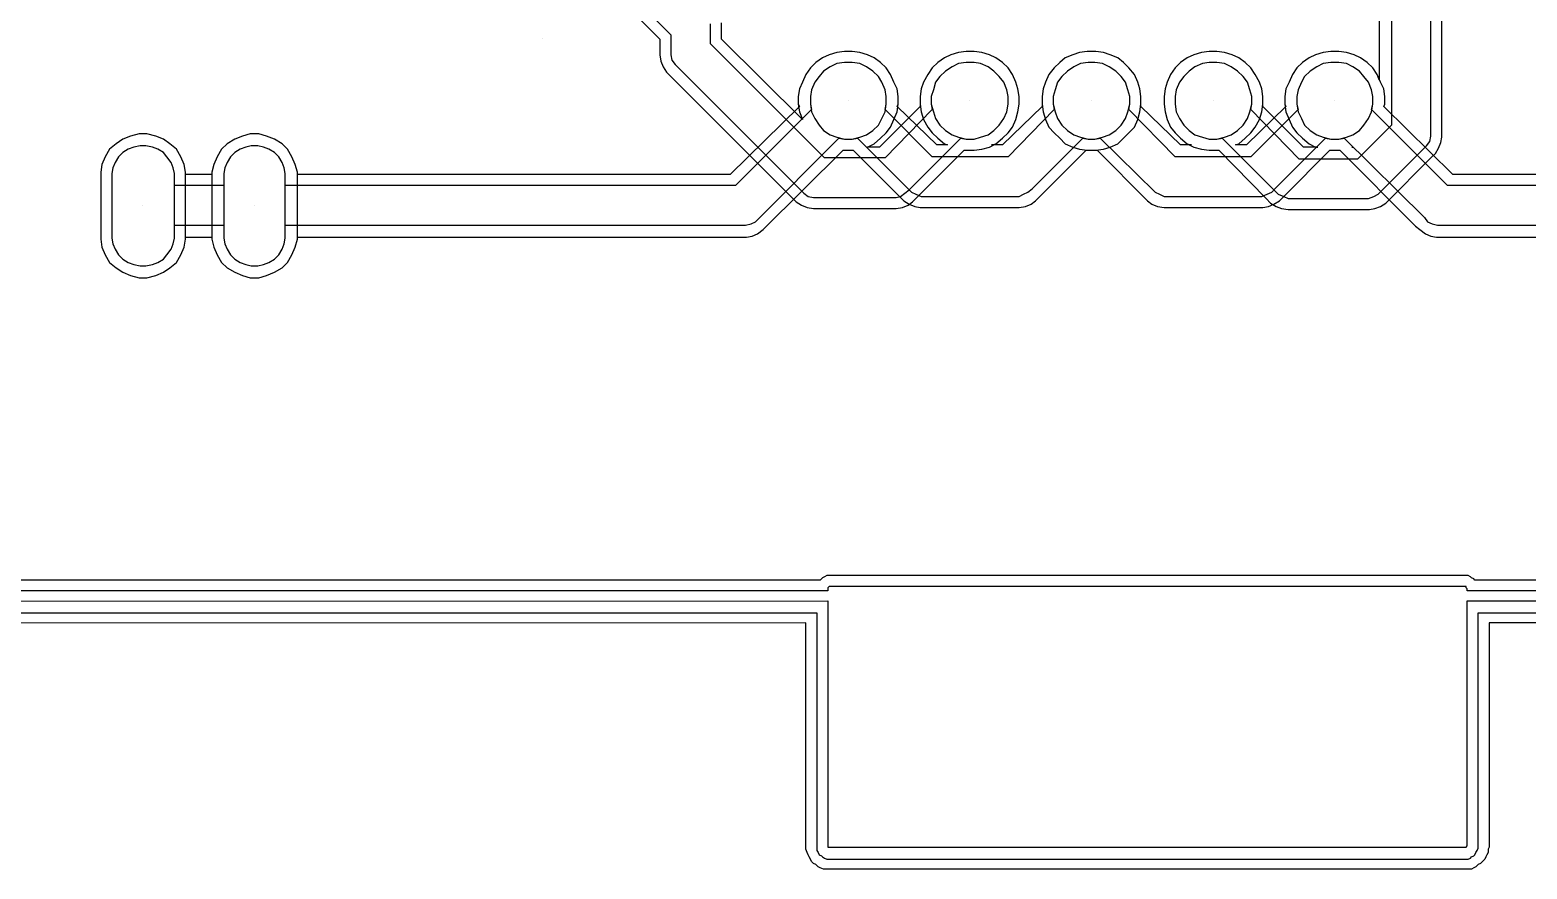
# Model space of a CAD drawing. Extents: x -4564 to 93, y -2534 to 43.
# Drawn here: x -3252 to -1890, y -2534 to -1770 of the extents above; entities that cross this region are included whole.
import ezdxf

# ---------------------------------------------------------------- set-up
doc = ezdxf.new("R2010")
doc.units = 0
for name, color, linetype in [('1', 1, 'CONTINUOUS'), ('12', 12, 'CONTINUOUS'), ('3', 3, 'CONTINUOUS'), ('4', 4, 'CONTINUOUS'), ('7', 7, 'CONTINUOUS')]:
    doc.layers.add(name, color=color, linetype=linetype)

msp = doc.modelspace()

# ---------------------------------------------------------------- linework, layer by layer
at = {"layer": '1'}
for p, q in [((-3150, -1930), (-3150, -1930)), ((-3048, -1930), (-3048, -1930))]:
    msp.add_line(p, q, dxfattribs=at)
at = {"layer": '12'}
for p, q in [((-2507, -1835), (-2507, -1835)), ((-2397, -1835), (-2397, -1835)), ((-2286, -1835), (-2286, -1835)), ((-2175, -1835), (-2175, -1835)), ((-2065, -1835), (-2065, -1835))]:
    msp.add_line(p, q, dxfattribs=at)
at = {"layer": '3'}
for p, q in [((-2013, -1506), (-2013, -1857)), ((-2852, -1591), (-2669, -1775)), ((-1977, -1867), (-1977, -1644)), ((-2633, -1783), (-2633, -1765)), ((-2669, -1775), (-2669, -1793)), ((-2529, -1887), (-2633, -1783)), ((-2669, -1793), (-2668, -1798)), ((-2668, -1798), (-2665, -1802)), ((-2665, -1802), (-2662, -1805)), ((-2662, -1805), (-2548, -1919)), ((-2530, -1808), (-2534, -1813)), ((-2530, -1808), (-2534, -1813)), ((-2524, -1804), (-2530, -1808)), ((-2524, -1804), (-2530, -1808)), ((-2518, -1801), (-2524, -1804)), ((-2518, -1801), (-2524, -1804)), ((-2511, -1800), (-2518, -1801)), ((-2511, -1800), (-2518, -1801)), ((-2504, -1800), (-2511, -1800)), ((-2504, -1800), (-2511, -1800)), ((-2497, -1801), (-2504, -1800)), ((-2497, -1801), (-2504, -1800)), ((-2491, -1804), (-2497, -1801)), ((-2491, -1804), (-2497, -1801)), ((-2485, -1808), (-2491, -1804)), ((-2485, -1808), (-2491, -1804)), ((-2480, -1813), (-2485, -1808)), ((-2480, -1813), (-2485, -1808)), ((-2419, -1808), (-2424, -1813)), ((-2419, -1808), (-2424, -1813)), ((-2413, -1804), (-2419, -1808)), ((-2413, -1804), (-2419, -1808)), ((-2407, -1801), (-2413, -1804)), ((-2407, -1801), (-2413, -1804)), ((-2400, -1800), (-2407, -1801)), ((-2400, -1800), (-2407, -1801)), ((-2393, -1800), (-2400, -1800)), ((-2393, -1800), (-2400, -1800)), ((-2387, -1801), (-2393, -1800)), ((-2387, -1801), (-2393, -1800)), ((-2380, -1804), (-2387, -1801)), ((-2380, -1804), (-2387, -1801)), ((-2375, -1808), (-2380, -1804)), ((-2375, -1808), (-2380, -1804)), ((-2370, -1813), (-2375, -1808)), ((-2370, -1813), (-2375, -1808)), ((-2308, -1808), (-2313, -1813)), ((-2308, -1808), (-2313, -1813)), ((-2302, -1804), (-2308, -1808)), ((-2302, -1804), (-2308, -1808)), ((-2296, -1801), (-2302, -1804)), ((-2296, -1801), (-2302, -1804)), ((-2289, -1800), (-2296, -1801)), ((-2289, -1800), (-2296, -1801)), ((-2283, -1800), (-2289, -1800)), ((-2283, -1800), (-2289, -1800)), ((-2276, -1801), (-2283, -1800)), ((-2276, -1801), (-2283, -1800)), ((-2270, -1804), (-2276, -1801)), ((-2270, -1804), (-2276, -1801)), ((-2264, -1808), (-2270, -1804)), ((-2264, -1808), (-2270, -1804)), ((-2259, -1813), (-2264, -1808)), ((-2259, -1813), (-2264, -1808)), ((-2197, -1808), (-2202, -1813)), ((-2197, -1808), (-2202, -1813)), ((-2192, -1804), (-2197, -1808)), ((-2192, -1804), (-2197, -1808)), ((-2185, -1801), (-2192, -1804)), ((-2185, -1801), (-2192, -1804)), ((-2179, -1800), (-2185, -1801)), ((-2179, -1800), (-2185, -1801)), ((-2172, -1800), (-2179, -1800)), ((-2172, -1800), (-2179, -1800)), ((-2165, -1801), (-2172, -1800)), ((-2165, -1801), (-2172, -1800)), ((-2159, -1804), (-2165, -1801)), ((-2159, -1804), (-2165, -1801)), ((-2153, -1808), (-2159, -1804)), ((-2153, -1808), (-2159, -1804)), ((-2148, -1813), (-2153, -1808)), ((-2148, -1813), (-2153, -1808)), ((-2087, -1808), (-2092, -1813)), ((-2087, -1808), (-2092, -1813)), ((-2081, -1804), (-2087, -1808)), ((-2081, -1804), (-2087, -1808)), ((-2075, -1801), (-2081, -1804)), ((-2075, -1801), (-2081, -1804)), ((-2068, -1800), (-2075, -1801)), ((-2068, -1800), (-2075, -1801)), ((-2061, -1800), (-2068, -1800)), ((-2061, -1800), (-2068, -1800)), ((-2054, -1801), (-2061, -1800)), ((-2054, -1801), (-2061, -1800)), ((-2048, -1804), (-2054, -1801)), ((-2048, -1804), (-2054, -1801)), ((-2042, -1808), (-2048, -1804)), ((-2042, -1808), (-2048, -1804)), ((-2038, -1813), (-2042, -1808)), ((-2038, -1813), (-2042, -1808)), ((-2541, -1825), (-2542, -1831)), ((-2541, -1825), (-2542, -1831)), ((-2538, -1818), (-2541, -1825)), ((-2538, -1818), (-2541, -1825)), ((-2534, -1813), (-2538, -1818)), ((-2534, -1813), (-2538, -1818)), ((-2477, -1818), (-2480, -1813)), ((-2477, -1818), (-2480, -1813)), ((-2474, -1825), (-2477, -1818)), ((-2474, -1825), (-2477, -1818)), ((-2473, -1831), (-2474, -1825)), ((-2473, -1831), (-2474, -1825)), ((-2430, -1825), (-2432, -1831)), ((-2430, -1825), (-2432, -1831)), ((-2428, -1818), (-2430, -1825)), ((-2428, -1818), (-2430, -1825)), ((-2424, -1813), (-2428, -1818)), ((-2424, -1813), (-2428, -1818)), ((-2366, -1818), (-2370, -1813)), ((-2366, -1818), (-2370, -1813)), ((-2363, -1825), (-2366, -1818)), ((-2363, -1825), (-2366, -1818)), ((-2362, -1831), (-2363, -1825)), ((-2362, -1831), (-2363, -1825)), ((-2319, -1825), (-2321, -1831)), ((-2319, -1825), (-2321, -1831)), ((-2317, -1818), (-2319, -1825)), ((-2317, -1818), (-2319, -1825)), ((-2313, -1813), (-2317, -1818)), ((-2313, -1813), (-2317, -1818)), ((-2255, -1818), (-2259, -1813)), ((-2255, -1818), (-2259, -1813)), ((-2253, -1825), (-2255, -1818)), ((-2253, -1825), (-2255, -1818)), ((-2251, -1831), (-2253, -1825)), ((-2251, -1831), (-2253, -1825)), ((-2209, -1825), (-2210, -1831)), ((-2209, -1825), (-2210, -1831)), ((-2206, -1818), (-2209, -1825)), ((-2206, -1818), (-2209, -1825)), ((-2202, -1813), (-2206, -1818)), ((-2202, -1813), (-2206, -1818)), ((-2144, -1818), (-2148, -1813)), ((-2144, -1818), (-2148, -1813)), ((-2142, -1825), (-2144, -1818)), ((-2142, -1825), (-2144, -1818)), ((-2140, -1831), (-2142, -1825)), ((-2140, -1831), (-2142, -1825)), ((-2098, -1825), (-2099, -1831)), ((-2098, -1825), (-2099, -1831)), ((-2095, -1818), (-2098, -1825)), ((-2095, -1818), (-2098, -1825)), ((-2092, -1813), (-2095, -1818)), ((-2092, -1813), (-2095, -1818)), ((-2034, -1818), (-2038, -1813)), ((-2034, -1818), (-2038, -1813)), ((-2031, -1825), (-2034, -1818)), ((-2031, -1825), (-2034, -1818)), ((-2030, -1831), (-2031, -1825)), ((-2030, -1831), (-2031, -1825)), ((-2542, -1831), (-2542, -1838)), ((-2542, -1831), (-2542, -1838)), ((-2542, -1831), (-2542, -1831)), ((-2542, -1838), (-2541, -1843)), ((-2542, -1838), (-2541, -1845)), ((-2474, -1843), (-2473, -1838)), ((-2474, -1845), (-2473, -1838)), ((-2473, -1838), (-2473, -1831)), ((-2473, -1838), (-2473, -1831)), ((-2432, -1831), (-2432, -1838)), ((-2432, -1831), (-2432, -1831)), ((-2432, -1831), (-2432, -1838)), ((-2432, -1831), (-2432, -1831)), ((-2432, -1838), (-2430, -1845)), ((-2432, -1838), (-2431, -1843)), ((-2363, -1845), (-2362, -1838)), ((-2363, -1845), (-2362, -1838)), ((-2362, -1838), (-2362, -1831)), ((-2362, -1838), (-2362, -1831)), ((-2321, -1831), (-2321, -1838)), ((-2321, -1831), (-2321, -1831)), ((-2321, -1831), (-2321, -1838)), ((-2321, -1831), (-2321, -1831)), ((-2321, -1838), (-2320, -1843)), ((-2321, -1838), (-2319, -1845)), ((-2253, -1845), (-2251, -1838)), ((-2252, -1843), (-2251, -1838)), ((-2251, -1838), (-2251, -1831)), ((-2251, -1838), (-2251, -1831)), ((-2210, -1831), (-2210, -1838)), ((-2210, -1831), (-2210, -1831)), ((-2210, -1831), (-2210, -1838)), ((-2210, -1838), (-2209, -1845)), ((-2210, -1838), (-2209, -1845)), ((-2142, -1845), (-2140, -1838)), ((-2141, -1843), (-2140, -1838)), ((-2140, -1838), (-2140, -1831)), ((-2140, -1838), (-2140, -1831)), ((-2099, -1831), (-2099, -1838)), ((-2099, -1831), (-2099, -1838)), ((-2099, -1831), (-2099, -1831)), ((-2099, -1838), (-2098, -1843)), ((-2099, -1838), (-2098, -1845)), ((-2031, -1843), (-2030, -1838)), ((-2031, -1845), (-2030, -1838)), ((-2030, -1838), (-2030, -1831)), ((-2030, -1838), (-2030, -1831)), ((-2541, -1843), (-2610, -1912)), ((-2541, -1845), (-2538, -1851)), ((-2538, -1851), (-2534, -1857)), ((-2480, -1857), (-2477, -1851)), ((-2477, -1851), (-2474, -1845)), ((-2431, -1886), (-2474, -1843)), ((-2431, -1843), (-2474, -1887)), ((-2430, -1845), (-2428, -1851)), ((-2428, -1851), (-2424, -1857)), ((-2370, -1857), (-2366, -1851)), ((-2370, -1857), (-2366, -1851)), ((-2366, -1851), (-2363, -1845)), ((-2366, -1851), (-2363, -1845)), ((-2320, -1843), (-2362, -1886)), ((-2319, -1845), (-2317, -1851)), ((-2317, -1851), (-2313, -1857)), ((-2259, -1857), (-2255, -1851)), ((-2255, -1851), (-2253, -1845)), ((-2210, -1886), (-2252, -1843)), ((-2209, -1845), (-2206, -1851)), ((-2209, -1845), (-2206, -1851)), ((-2206, -1851), (-2202, -1857)), ((-2206, -1851), (-2202, -1857)), ((-2148, -1857), (-2144, -1851)), ((-2144, -1851), (-2142, -1845)), ((-2098, -1843), (-2141, -1886)), ((-2097, -1888), (-2141, -1843)), ((-2098, -1845), (-2095, -1851)), ((-2095, -1851), (-2092, -1857)), ((-2038, -1857), (-2034, -1851)), ((-2034, -1851), (-2031, -1845)), ((-1962, -1912), (-2031, -1843)), ((-2534, -1857), (-2530, -1862)), ((-2530, -1862), (-2524, -1866)), ((-2524, -1866), (-2518, -1868)), ((-2497, -1868), (-2491, -1866)), ((-2491, -1866), (-2485, -1862)), ((-2485, -1862), (-2480, -1857)), ((-2424, -1857), (-2419, -1862)), ((-2419, -1862), (-2413, -1866)), ((-2413, -1866), (-2407, -1868)), ((-2387, -1868), (-2380, -1866)), ((-2387, -1868), (-2380, -1866)), ((-2380, -1866), (-2375, -1862)), ((-2380, -1866), (-2375, -1862)), ((-2375, -1862), (-2370, -1857)), ((-2375, -1862), (-2370, -1857)), ((-2313, -1857), (-2308, -1862)), ((-2308, -1862), (-2302, -1866)), ((-2302, -1866), (-2296, -1868)), ((-2276, -1868), (-2270, -1866)), ((-2270, -1866), (-2264, -1862)), ((-2264, -1862), (-2259, -1857)), ((-2202, -1857), (-2197, -1862)), ((-2202, -1857), (-2197, -1862)), ((-2197, -1862), (-2192, -1866)), ((-2197, -1862), (-2192, -1866)), ((-2192, -1866), (-2185, -1868)), ((-2192, -1866), (-2185, -1868)), ((-2165, -1868), (-2159, -1866)), ((-2159, -1866), (-2153, -1862)), ((-2153, -1862), (-2148, -1857)), ((-2092, -1857), (-2087, -1862)), ((-2087, -1862), (-2081, -1866)), ((-2081, -1866), (-2075, -1868)), ((-2054, -1868), (-2048, -1866)), ((-2048, -1866), (-2042, -1862)), ((-2013, -1857), (-2044, -1888)), ((-2042, -1862), (-2038, -1857)), ((-1978, -1872), (-1977, -1867)), ((-3163, -1879), (-3168, -1882)), ((-3163, -1879), (-3168, -1882)), ((-3158, -1877), (-3163, -1879)), ((-3158, -1877), (-3163, -1879)), ((-3152, -1876), (-3158, -1877)), ((-3152, -1876), (-3158, -1877)), ((-3147, -1876), (-3152, -1876)), ((-3147, -1876), (-3152, -1876)), ((-3141, -1877), (-3147, -1876)), ((-3141, -1877), (-3147, -1876)), ((-3136, -1879), (-3141, -1877)), ((-3136, -1879), (-3141, -1877)), ((-3131, -1882), (-3136, -1879)), ((-3131, -1882), (-3136, -1879)), ((-3061, -1879), (-3066, -1882)), ((-3061, -1879), (-3066, -1882)), ((-3056, -1877), (-3061, -1879)), ((-3056, -1877), (-3061, -1879)), ((-3051, -1876), (-3056, -1877)), ((-3051, -1876), (-3056, -1877)), ((-3045, -1876), (-3051, -1876)), ((-3045, -1876), (-3051, -1876)), ((-3040, -1877), (-3045, -1876)), ((-3040, -1877), (-3045, -1876)), ((-3035, -1879), (-3040, -1877)), ((-3035, -1879), (-3040, -1877)), ((-3030, -1882), (-3035, -1879)), ((-3030, -1882), (-3035, -1879)), ((-2592, -1945), (-2516, -1869)), ((-2518, -1868), (-2511, -1870)), ((-2516, -1869), (-2511, -1870)), ((-2511, -1870), (-2504, -1870)), ((-2511, -1870), (-2504, -1870)), ((-2504, -1870), (-2497, -1868)), ((-2504, -1870), (-2499, -1869)), ((-2499, -1869), (-2450, -1918)), ((-2452, -1916), (-2405, -1869)), ((-2407, -1868), (-2400, -1870)), ((-2405, -1869), (-2400, -1870)), ((-2400, -1870), (-2393, -1870)), ((-2400, -1870), (-2393, -1870)), ((-2393, -1870), (-2387, -1868)), ((-2393, -1870), (-2387, -1868)), ((-2340, -1915), (-2294, -1869)), ((-2296, -1868), (-2289, -1870)), ((-2294, -1869), (-2289, -1870)), ((-2289, -1870), (-2283, -1870)), ((-2289, -1870), (-2283, -1870)), ((-2283, -1870), (-2276, -1868)), ((-2283, -1870), (-2278, -1869)), ((-2278, -1869), (-2228, -1918)), ((-2185, -1868), (-2179, -1870)), ((-2185, -1868), (-2179, -1870)), ((-2179, -1870), (-2172, -1870)), ((-2179, -1870), (-2172, -1870)), ((-2172, -1870), (-2165, -1868)), ((-2172, -1870), (-2167, -1869)), ((-2167, -1869), (-2119, -1917)), ((-2119, -1915), (-2073, -1869)), ((-2075, -1868), (-2068, -1870)), ((-2073, -1869), (-2068, -1870)), ((-2068, -1870), (-2061, -1870)), ((-2068, -1870), (-2061, -1870)), ((-2061, -1870), (-2054, -1868)), ((-2061, -1870), (-2056, -1869)), ((-2056, -1869), (-1983, -1941)), ((-2025, -1920), (-1984, -1879)), ((-1984, -1879), (-1981, -1876)), ((-1981, -1876), (-1978, -1872)), ((-3175, -1891), (-3177, -1896)), ((-3175, -1891), (-3177, -1896)), ((-3172, -1886), (-3175, -1891)), ((-3172, -1886), (-3175, -1891)), ((-3168, -1882), (-3172, -1886)), ((-3168, -1882), (-3172, -1886)), ((-3128, -1886), (-3131, -1882)), ((-3128, -1886), (-3131, -1882)), ((-3124, -1891), (-3128, -1886)), ((-3124, -1891), (-3128, -1886)), ((-3122, -1896), (-3124, -1891)), ((-3122, -1896), (-3124, -1891)), ((-3073, -1891), (-3075, -1896)), ((-3073, -1891), (-3075, -1896)), ((-3070, -1886), (-3073, -1891)), ((-3070, -1886), (-3073, -1891)), ((-3066, -1882), (-3070, -1886)), ((-3066, -1882), (-3070, -1886)), ((-3026, -1886), (-3030, -1882)), ((-3026, -1886), (-3030, -1882)), ((-3023, -1891), (-3026, -1886)), ((-3023, -1891), (-3026, -1886)), ((-3021, -1896), (-3023, -1891)), ((-3021, -1896), (-3023, -1891)), ((-2474, -1887), (-2529, -1887)), ((-2362, -1886), (-2431, -1886)), ((-2141, -1886), (-2210, -1886)), ((-2044, -1888), (-2097, -1888)), ((-3177, -1896), (-3178, -1901)), ((-3177, -1896), (-3178, -1901)), ((-3178, -1901), (-3178, -1960)), ((-3178, -1901), (-3178, -1901)), ((-3178, -1901), (-3178, -1960)), ((-3121, -1901), (-3122, -1896)), ((-3121, -1901), (-3122, -1896)), ((-3121, -1960), (-3121, -1901)), ((-3121, -1912), (-3121, -1901)), ((-3075, -1896), (-3076, -1901)), ((-3075, -1896), (-3076, -1901)), ((-3076, -1901), (-3076, -1960)), ((-3076, -1901), (-3076, -1912)), ((-3076, -1901), (-3076, -1901)), ((-3020, -1901), (-3021, -1896)), ((-3020, -1901), (-3021, -1896)), ((-3020, -1912), (-3020, -1901)), ((-3020, -1960), (-3020, -1901)), ((-3076, -1912), (-3121, -1912)), ((-2610, -1912), (-3020, -1912)), ((-2548, -1919), (-2544, -1922)), ((-2460, -1922), (-2456, -1919)), ((-2456, -1919), (-2452, -1916)), ((-2450, -1918), (-2446, -1920)), ((-2446, -1920), (-2441, -1922)), ((-2352, -1922), (-2348, -1920)), ((-2348, -1920), (-2344, -1918)), ((-2344, -1918), (-2340, -1915)), ((-2228, -1918), (-2224, -1920)), ((-2224, -1920), (-2220, -1922)), ((-2131, -1922), (-2126, -1920)), ((-2126, -1920), (-2122, -1918)), ((-2122, -1918), (-2119, -1915)), ((-2119, -1917), (-2116, -1920)), ((-2116, -1920), (-2111, -1922)), ((-2029, -1922), (-2025, -1920)), ((-1603, -1912), (-1962, -1912)), ((-2544, -1922), (-2539, -1923)), ((-2539, -1923), (-2464, -1923)), ((-2464, -1923), (-2460, -1922)), ((-2441, -1922), (-2352, -1922)), ((-2220, -1922), (-2131, -1922)), ((-2111, -1922), (-2107, -1924)), ((-2107, -1924), (-2034, -1924)), ((-2034, -1924), (-2029, -1922)), ((-3121, -1960), (-3121, -1948)), ((-3121, -1948), (-3076, -1948)), ((-3076, -1948), (-3076, -1960)), ((-3020, -1960), (-3020, -1948)), ((-3020, -1948), (-2601, -1948)), ((-2601, -1948), (-2596, -1947)), ((-2596, -1947), (-2592, -1945)), ((-1983, -1941), (-1980, -1945)), ((-1980, -1945), (-1976, -1947)), ((-1976, -1947), (-1971, -1948)), ((-1971, -1948), (-1603, -1948)), ((-3178, -1960), (-3177, -1965)), ((-3178, -1960), (-3177, -1965)), ((-3122, -1965), (-3121, -1960)), ((-3122, -1965), (-3121, -1960)), ((-3076, -1960), (-3075, -1965)), ((-3076, -1960), (-3075, -1965)), ((-3021, -1965), (-3020, -1960)), ((-3021, -1965), (-3020, -1960)), ((-3177, -1965), (-3175, -1970)), ((-3177, -1965), (-3175, -1970)), ((-3175, -1970), (-3172, -1975)), ((-3175, -1970), (-3172, -1975)), ((-3172, -1975), (-3168, -1979)), ((-3172, -1975), (-3168, -1979)), ((-3131, -1979), (-3128, -1975)), ((-3131, -1979), (-3128, -1975)), ((-3128, -1975), (-3124, -1970)), ((-3128, -1975), (-3124, -1970)), ((-3124, -1970), (-3122, -1965)), ((-3124, -1970), (-3122, -1965)), ((-3075, -1965), (-3073, -1970)), ((-3075, -1965), (-3073, -1970)), ((-3073, -1970), (-3070, -1975)), ((-3073, -1970), (-3070, -1975)), ((-3070, -1975), (-3066, -1979)), ((-3070, -1975), (-3066, -1979)), ((-3030, -1979), (-3026, -1975)), ((-3030, -1979), (-3026, -1975)), ((-3026, -1975), (-3023, -1970)), ((-3026, -1975), (-3023, -1970)), ((-3023, -1970), (-3021, -1965)), ((-3023, -1970), (-3021, -1965)), ((-3168, -1979), (-3163, -1982)), ((-3168, -1979), (-3163, -1982)), ((-3163, -1982), (-3158, -1984)), ((-3163, -1982), (-3158, -1984)), ((-3158, -1984), (-3152, -1985)), ((-3158, -1984), (-3152, -1985)), ((-3152, -1985), (-3147, -1985)), ((-3152, -1985), (-3147, -1985)), ((-3147, -1985), (-3141, -1984)), ((-3147, -1985), (-3141, -1984)), ((-3141, -1984), (-3136, -1982)), ((-3141, -1984), (-3136, -1982)), ((-3136, -1982), (-3131, -1979)), ((-3136, -1982), (-3131, -1979)), ((-3066, -1979), (-3061, -1982)), ((-3066, -1979), (-3061, -1982)), ((-3061, -1982), (-3056, -1984)), ((-3061, -1982), (-3056, -1984)), ((-3056, -1984), (-3051, -1985)), ((-3056, -1984), (-3051, -1985)), ((-3051, -1985), (-3045, -1985)), ((-3051, -1985), (-3045, -1985)), ((-3045, -1985), (-3040, -1984)), ((-3045, -1985), (-3040, -1984)), ((-3040, -1984), (-3035, -1982)), ((-3040, -1984), (-3035, -1982)), ((-3035, -1982), (-3030, -1979)), ((-3035, -1982), (-3030, -1979)), ((-2526, -2281), (-4413, -2281)), ((-2525, -2277), (-2526, -2278)), ((-2526, -2278), (-2526, -2279)), ((-2526, -2279), (-2526, -2281)), ((-2524, -2277), (-2525, -2277)), ((-1946, -2277), (-2524, -2277)), ((-1945, -2277), (-1946, -2277)), ((-1945, -2278), (-1945, -2277)), ((-1944, -2279), (-1945, -2278)), ((-1944, -2281), (-1944, -2279)), ((-58, -2281), (-1944, -2281)), ((-4413, -2291), (-2526, -2290)), ((-2526, -2290), (-2526, -2513)), ((-1944, -2513), (-1944, -2290)), ((-1944, -2290), (-58, -2290)), ((-2546, -2310), (-4395, -2311)), ((-2546, -2310), (-4395, -2311)), ((-2546, -2514), (-2546, -2310)), ((-2546, -2514), (-2546, -2310)), ((-75, -2310), (-1924, -2310)), ((-1924, -2310), (-1924, -2514)), ((-75, -2310), (-1924, -2310)), ((-1924, -2310), (-1924, -2514)), ((-2546, -2516), (-2546, -2514)), ((-2546, -2516), (-2546, -2514)), ((-2545, -2519), (-2546, -2516)), ((-2545, -2519), (-2546, -2516)), ((-2544, -2521), (-2545, -2519)), ((-2544, -2521), (-2545, -2519)), ((-2543, -2523), (-2544, -2521)), ((-2543, -2523), (-2544, -2521)), ((-2526, -2513), (-2526, -2514)), ((-2526, -2514), (-2525, -2514)), ((-2525, -2514), (-2524, -2514)), ((-2524, -2514), (-1946, -2514)), ((-1946, -2514), (-1945, -2514)), ((-1945, -2514), (-1944, -2513)), ((-1945, -2514), (-1945, -2514)), ((-1926, -2521), (-1927, -2523)), ((-1926, -2521), (-1927, -2523)), ((-1925, -2519), (-1926, -2521)), ((-1925, -2519), (-1926, -2521)), ((-1924, -2514), (-1925, -2516)), ((-1924, -2514), (-1925, -2516)), ((-1925, -2516), (-1925, -2519)), ((-1925, -2516), (-1925, -2519)), ((-2542, -2525), (-2543, -2523)), ((-2542, -2525), (-2543, -2523)), ((-2541, -2527), (-2542, -2525)), ((-2541, -2527), (-2542, -2525)), ((-2539, -2529), (-2541, -2527)), ((-2539, -2529), (-2541, -2527)), ((-2537, -2530), (-2539, -2529)), ((-2537, -2530), (-2539, -2529)), ((-2535, -2532), (-2537, -2530)), ((-2535, -2532), (-2537, -2530)), ((-2533, -2533), (-2535, -2532)), ((-2533, -2533), (-2535, -2532)), ((-2530, -2534), (-2533, -2533)), ((-2530, -2534), (-2533, -2533)), ((-2528, -2534), (-2530, -2534)), ((-2528, -2534), (-2530, -2534)), ((-2525, -2534), (-2528, -2534)), ((-2525, -2534), (-2528, -2534)), ((-1945, -2534), (-2525, -2534)), ((-1945, -2534), (-2525, -2534)), ((-1943, -2534), (-1945, -2534)), ((-1943, -2534), (-1945, -2534)), ((-1940, -2534), (-1943, -2534)), ((-1940, -2534), (-1943, -2534)), ((-1938, -2533), (-1940, -2534)), ((-1938, -2533), (-1940, -2534)), ((-1936, -2532), (-1938, -2533)), ((-1936, -2532), (-1938, -2533)), ((-1934, -2530), (-1936, -2532)), ((-1934, -2530), (-1936, -2532)), ((-1932, -2529), (-1934, -2530)), ((-1932, -2529), (-1934, -2530)), ((-1930, -2527), (-1932, -2529)), ((-1930, -2527), (-1932, -2529)), ((-1928, -2525), (-1930, -2527)), ((-1928, -2525), (-1930, -2527)), ((-1927, -2523), (-1928, -2525)), ((-1927, -2523), (-1928, -2525))]:
    msp.add_line(p, q, dxfattribs=at)
at = {"layer": '4'}
for p, q in [((-2024, -1510), (-2024, -1816)), ((-2857, -1602), (-2679, -1779)), ((-1967, -1868), (-1967, -1654)), ((-2623, -1779), (-2623, -1764)), ((-2679, -1779), (-2679, -1793)), ((-2549, -1852), (-2623, -1779)), ((-2679, -1793), (-2678, -1799)), ((-2678, -1799), (-2676, -1804)), ((-2531, -1796), (-2537, -1800)), ((-2531, -1796), (-2537, -1800)), ((-2525, -1793), (-2531, -1796)), ((-2525, -1793), (-2531, -1796)), ((-2518, -1791), (-2525, -1793)), ((-2518, -1791), (-2525, -1793)), ((-2511, -1790), (-2518, -1791)), ((-2511, -1790), (-2518, -1791)), ((-2504, -1790), (-2511, -1790)), ((-2504, -1790), (-2511, -1790)), ((-2497, -1791), (-2504, -1790)), ((-2497, -1791), (-2504, -1790)), ((-2490, -1793), (-2497, -1791)), ((-2490, -1793), (-2497, -1791)), ((-2484, -1796), (-2490, -1793)), ((-2484, -1796), (-2490, -1793)), ((-2478, -1800), (-2484, -1796)), ((-2478, -1800), (-2484, -1796)), ((-2420, -1796), (-2426, -1800)), ((-2420, -1796), (-2426, -1800)), ((-2414, -1793), (-2420, -1796)), ((-2414, -1793), (-2420, -1796)), ((-2407, -1791), (-2414, -1793)), ((-2407, -1791), (-2414, -1793)), ((-2400, -1790), (-2407, -1791)), ((-2400, -1790), (-2407, -1791)), ((-2393, -1790), (-2400, -1790)), ((-2393, -1790), (-2400, -1790)), ((-2386, -1791), (-2393, -1790)), ((-2386, -1791), (-2393, -1790)), ((-2379, -1793), (-2386, -1791)), ((-2379, -1793), (-2386, -1791)), ((-2373, -1796), (-2379, -1793)), ((-2373, -1796), (-2379, -1793)), ((-2367, -1800), (-2373, -1796)), ((-2367, -1800), (-2373, -1796)), ((-2310, -1796), (-2315, -1800)), ((-2310, -1796), (-2315, -1800)), ((-2303, -1793), (-2310, -1796)), ((-2303, -1793), (-2310, -1796)), ((-2297, -1791), (-2303, -1793)), ((-2297, -1791), (-2303, -1793)), ((-2290, -1790), (-2297, -1791)), ((-2290, -1790), (-2297, -1791)), ((-2282, -1790), (-2290, -1790)), ((-2282, -1790), (-2290, -1790)), ((-2275, -1791), (-2282, -1790)), ((-2275, -1791), (-2282, -1790)), ((-2269, -1793), (-2275, -1791)), ((-2269, -1793), (-2275, -1791)), ((-2262, -1796), (-2269, -1793)), ((-2262, -1796), (-2269, -1793)), ((-2257, -1800), (-2262, -1796)), ((-2257, -1800), (-2262, -1796)), ((-2199, -1796), (-2205, -1800)), ((-2199, -1796), (-2205, -1800)), ((-2193, -1793), (-2199, -1796)), ((-2193, -1793), (-2199, -1796)), ((-2186, -1791), (-2193, -1793)), ((-2186, -1791), (-2193, -1793)), ((-2179, -1790), (-2186, -1791)), ((-2179, -1790), (-2186, -1791)), ((-2172, -1790), (-2179, -1790)), ((-2172, -1790), (-2179, -1790)), ((-2165, -1791), (-2172, -1790)), ((-2165, -1791), (-2172, -1790)), ((-2158, -1793), (-2165, -1791)), ((-2158, -1793), (-2165, -1791)), ((-2152, -1796), (-2158, -1793)), ((-2152, -1796), (-2158, -1793)), ((-2146, -1800), (-2152, -1796)), ((-2146, -1800), (-2152, -1796)), ((-2088, -1796), (-2094, -1800)), ((-2088, -1796), (-2094, -1800)), ((-2082, -1793), (-2088, -1796)), ((-2082, -1793), (-2088, -1796)), ((-2075, -1791), (-2082, -1793)), ((-2075, -1791), (-2082, -1793)), ((-2068, -1790), (-2075, -1791)), ((-2068, -1790), (-2075, -1791)), ((-2061, -1790), (-2068, -1790)), ((-2061, -1790), (-2068, -1790)), ((-2054, -1791), (-2061, -1790)), ((-2054, -1791), (-2061, -1790)), ((-2047, -1793), (-2054, -1791)), ((-2047, -1793), (-2054, -1791)), ((-2041, -1796), (-2047, -1793)), ((-2041, -1796), (-2047, -1793)), ((-2035, -1800), (-2041, -1796)), ((-2035, -1800), (-2041, -1796)), ((-2676, -1804), (-2673, -1809)), ((-2673, -1809), (-2669, -1813)), ((-2546, -1811), (-2549, -1818)), ((-2546, -1811), (-2549, -1818)), ((-2542, -1805), (-2546, -1811)), ((-2542, -1805), (-2546, -1811)), ((-2537, -1800), (-2542, -1805)), ((-2537, -1800), (-2542, -1805)), ((-2473, -1805), (-2478, -1800)), ((-2473, -1805), (-2478, -1800)), ((-2469, -1811), (-2473, -1805)), ((-2469, -1811), (-2473, -1805)), ((-2466, -1818), (-2469, -1811)), ((-2466, -1818), (-2469, -1811)), ((-2435, -1811), (-2439, -1818)), ((-2435, -1811), (-2439, -1818)), ((-2431, -1805), (-2435, -1811)), ((-2431, -1805), (-2435, -1811)), ((-2426, -1800), (-2431, -1805)), ((-2426, -1800), (-2431, -1805)), ((-2362, -1805), (-2367, -1800)), ((-2362, -1805), (-2367, -1800)), ((-2358, -1811), (-2362, -1805)), ((-2358, -1811), (-2362, -1805)), ((-2355, -1818), (-2358, -1811)), ((-2355, -1818), (-2358, -1811)), ((-2325, -1811), (-2328, -1818)), ((-2325, -1811), (-2328, -1818)), ((-2320, -1805), (-2325, -1811)), ((-2320, -1805), (-2325, -1811)), ((-2315, -1800), (-2320, -1805)), ((-2315, -1800), (-2320, -1805)), ((-2252, -1805), (-2257, -1800)), ((-2252, -1805), (-2257, -1800)), ((-2247, -1811), (-2252, -1805)), ((-2247, -1811), (-2252, -1805)), ((-2244, -1818), (-2247, -1811)), ((-2244, -1818), (-2247, -1811)), ((-2214, -1811), (-2217, -1818)), ((-2214, -1811), (-2217, -1818)), ((-2210, -1805), (-2214, -1811)), ((-2210, -1805), (-2214, -1811)), ((-2205, -1800), (-2210, -1805)), ((-2205, -1800), (-2210, -1805)), ((-2141, -1805), (-2146, -1800)), ((-2141, -1805), (-2146, -1800)), ((-2137, -1811), (-2141, -1805)), ((-2137, -1811), (-2141, -1805)), ((-2133, -1818), (-2137, -1811)), ((-2133, -1818), (-2137, -1811)), ((-2103, -1811), (-2106, -1818)), ((-2103, -1811), (-2106, -1818)), ((-2099, -1805), (-2103, -1811)), ((-2099, -1805), (-2103, -1811)), ((-2094, -1800), (-2099, -1805)), ((-2094, -1800), (-2099, -1805)), ((-2030, -1805), (-2035, -1800)), ((-2030, -1805), (-2035, -1800)), ((-2026, -1811), (-2030, -1805)), ((-2026, -1811), (-2030, -1805)), ((-2023, -1818), (-2026, -1811)), ((-2024, -1816), (-2026, -1811)), ((-2669, -1813), (-2555, -1927)), ((-2552, -1824), (-2553, -1831)), ((-2552, -1824), (-2553, -1831)), ((-2549, -1818), (-2552, -1824)), ((-2549, -1818), (-2552, -1824)), ((-2463, -1824), (-2466, -1818)), ((-2463, -1824), (-2466, -1818)), ((-2462, -1831), (-2463, -1824)), ((-2462, -1831), (-2463, -1824)), ((-2441, -1824), (-2442, -1831)), ((-2441, -1824), (-2442, -1831)), ((-2439, -1818), (-2441, -1824)), ((-2439, -1818), (-2441, -1824)), ((-2353, -1824), (-2355, -1818)), ((-2353, -1824), (-2355, -1818)), ((-2352, -1831), (-2353, -1824)), ((-2352, -1831), (-2353, -1824)), ((-2330, -1824), (-2331, -1831)), ((-2330, -1824), (-2331, -1831)), ((-2328, -1818), (-2330, -1824)), ((-2328, -1818), (-2330, -1824)), ((-2242, -1824), (-2244, -1818)), ((-2242, -1824), (-2244, -1818)), ((-2241, -1831), (-2242, -1824)), ((-2241, -1831), (-2242, -1824)), ((-2219, -1824), (-2220, -1831)), ((-2219, -1824), (-2220, -1831)), ((-2217, -1818), (-2219, -1824)), ((-2217, -1818), (-2219, -1824)), ((-2131, -1824), (-2133, -1818)), ((-2131, -1824), (-2133, -1818)), ((-2130, -1831), (-2131, -1824)), ((-2130, -1831), (-2131, -1824)), ((-2109, -1824), (-2110, -1831)), ((-2109, -1824), (-2110, -1831)), ((-2106, -1818), (-2109, -1824)), ((-2106, -1818), (-2109, -1824)), ((-2020, -1824), (-2023, -1818)), ((-2019, -1831), (-2020, -1824)), ((-2552, -1840), (-2615, -1902)), ((-2553, -1831), (-2553, -1838)), ((-2553, -1831), (-2553, -1838)), ((-2553, -1831), (-2553, -1831)), ((-2553, -1838), (-2552, -1840)), ((-2553, -1838), (-2552, -1845)), ((-2442, -1840), (-2479, -1877)), ((-2463, -1840), (-2462, -1838)), ((-2463, -1845), (-2462, -1838)), ((-2427, -1875), (-2463, -1840)), ((-2462, -1838), (-2462, -1831)), ((-2462, -1838), (-2462, -1831)), ((-2442, -1831), (-2442, -1838)), ((-2442, -1831), (-2442, -1838)), ((-2442, -1838), (-2441, -1845)), ((-2442, -1838), (-2442, -1840)), ((-2331, -1840), (-2367, -1875)), ((-2353, -1845), (-2352, -1838)), ((-2353, -1845), (-2352, -1838)), ((-2352, -1838), (-2352, -1831)), ((-2352, -1838), (-2352, -1831)), ((-2331, -1831), (-2331, -1838)), ((-2331, -1831), (-2331, -1838)), ((-2331, -1831), (-2331, -1831)), ((-2331, -1838), (-2331, -1840)), ((-2331, -1838), (-2330, -1845)), ((-2242, -1845), (-2241, -1838)), ((-2241, -1838), (-2241, -1831)), ((-2241, -1838), (-2241, -1831)), ((-2241, -1840), (-2241, -1838)), ((-2205, -1875), (-2241, -1840)), ((-2220, -1831), (-2220, -1838)), ((-2220, -1831), (-2220, -1838)), ((-2220, -1838), (-2219, -1845)), ((-2220, -1838), (-2219, -1845)), ((-2109, -1840), (-2145, -1875)), ((-2131, -1845), (-2130, -1838)), ((-2130, -1838), (-2130, -1831)), ((-2130, -1838), (-2130, -1831)), ((-2130, -1840), (-2130, -1838)), ((-2093, -1877), (-2130, -1840)), ((-2110, -1831), (-2110, -1838)), ((-2110, -1831), (-2110, -1838)), ((-2110, -1838), (-2109, -1840)), ((-2110, -1838), (-2109, -1845)), ((-2020, -1840), (-2019, -1838)), ((-1957, -1902), (-2020, -1840)), ((-2019, -1838), (-2019, -1831)), ((-2552, -1845), (-2549, -1852)), ((-2469, -1859), (-2466, -1852)), ((-2466, -1852), (-2463, -1845)), ((-2441, -1845), (-2439, -1852)), ((-2439, -1852), (-2435, -1859)), ((-2358, -1859), (-2355, -1852)), ((-2358, -1859), (-2355, -1852)), ((-2355, -1852), (-2353, -1845)), ((-2355, -1852), (-2353, -1845)), ((-2330, -1845), (-2328, -1852)), ((-2328, -1852), (-2325, -1859)), ((-2247, -1859), (-2244, -1852)), ((-2244, -1852), (-2242, -1845)), ((-2219, -1845), (-2217, -1852)), ((-2219, -1845), (-2217, -1852)), ((-2217, -1852), (-2214, -1859)), ((-2217, -1852), (-2214, -1859)), ((-2137, -1859), (-2133, -1852)), ((-2133, -1852), (-2131, -1845)), ((-2109, -1845), (-2106, -1852)), ((-2106, -1852), (-2103, -1859)), ((-3161, -1867), (-3168, -1870)), ((-3161, -1867), (-3168, -1870)), ((-3153, -1865), (-3161, -1867)), ((-3153, -1865), (-3161, -1867)), ((-3146, -1865), (-3153, -1865)), ((-3146, -1865), (-3153, -1865)), ((-3138, -1867), (-3146, -1865)), ((-3138, -1867), (-3146, -1865)), ((-3131, -1870), (-3138, -1867)), ((-3131, -1870), (-3138, -1867)), ((-3059, -1867), (-3066, -1870)), ((-3059, -1867), (-3066, -1870)), ((-3052, -1865), (-3059, -1867)), ((-3052, -1865), (-3059, -1867)), ((-3044, -1865), (-3052, -1865)), ((-3044, -1865), (-3052, -1865)), ((-3037, -1867), (-3044, -1865)), ((-3037, -1867), (-3044, -1865)), ((-3030, -1870), (-3037, -1867)), ((-3030, -1870), (-3037, -1867)), ((-2478, -1869), (-2473, -1864)), ((-2473, -1864), (-2469, -1859)), ((-2435, -1859), (-2431, -1864)), ((-2431, -1864), (-2426, -1869)), ((-2367, -1869), (-2362, -1864)), ((-2367, -1869), (-2362, -1864)), ((-2362, -1864), (-2358, -1859)), ((-2362, -1864), (-2358, -1859)), ((-2325, -1859), (-2320, -1864)), ((-2320, -1864), (-2315, -1869)), ((-2257, -1869), (-2252, -1864)), ((-2252, -1864), (-2247, -1859)), ((-2214, -1859), (-2210, -1864)), ((-2214, -1859), (-2210, -1864)), ((-2210, -1864), (-2205, -1869)), ((-2210, -1864), (-2205, -1869)), ((-2146, -1869), (-2141, -1864)), ((-2141, -1864), (-2137, -1859)), ((-2103, -1859), (-2099, -1864)), ((-2099, -1864), (-2094, -1869)), ((-3180, -1879), (-3184, -1886)), ((-3180, -1879), (-3184, -1886)), ((-3174, -1874), (-3180, -1879)), ((-3174, -1874), (-3180, -1879)), ((-3168, -1870), (-3174, -1874)), ((-3168, -1870), (-3174, -1874)), ((-3125, -1874), (-3131, -1870)), ((-3125, -1874), (-3131, -1870)), ((-3119, -1879), (-3125, -1874)), ((-3119, -1879), (-3125, -1874)), ((-3115, -1886), (-3119, -1879)), ((-3115, -1886), (-3119, -1879)), ((-3078, -1879), (-3082, -1886)), ((-3078, -1879), (-3082, -1886)), ((-3073, -1874), (-3078, -1879)), ((-3073, -1874), (-3078, -1879)), ((-3066, -1870), (-3073, -1874)), ((-3066, -1870), (-3073, -1874)), ((-3023, -1874), (-3030, -1870)), ((-3023, -1874), (-3030, -1870)), ((-3018, -1879), (-3023, -1874)), ((-3018, -1879), (-3023, -1874)), ((-3014, -1886), (-3018, -1879)), ((-3014, -1886), (-3018, -1879)), ((-2585, -1952), (-2512, -1880)), ((-2512, -1880), (-2511, -1880)), ((-2511, -1880), (-2504, -1880)), ((-2504, -1880), (-2503, -1880)), ((-2503, -1880), (-2457, -1926)), ((-2490, -1877), (-2484, -1874)), ((-2479, -1877), (-2490, -1877)), ((-2484, -1874), (-2478, -1869)), ((-2445, -1923), (-2402, -1880)), ((-2417, -1875), (-2427, -1875)), ((-2426, -1869), (-2420, -1874)), ((-2420, -1874), (-2417, -1875)), ((-2402, -1880), (-2400, -1880)), ((-2400, -1880), (-2393, -1880)), ((-2393, -1880), (-2386, -1879)), ((-2386, -1879), (-2379, -1877)), ((-2379, -1877), (-2373, -1874)), ((-2377, -1875), (-2373, -1874)), ((-2367, -1875), (-2377, -1875)), ((-2373, -1874), (-2367, -1869)), ((-2373, -1874), (-2367, -1869)), ((-2333, -1922), (-2291, -1880)), ((-2315, -1869), (-2310, -1874)), ((-2310, -1874), (-2303, -1877)), ((-2303, -1877), (-2297, -1879)), ((-2297, -1879), (-2290, -1880)), ((-2291, -1880), (-2290, -1880)), ((-2290, -1880), (-2282, -1880)), ((-2290, -1880), (-2282, -1880)), ((-2282, -1880), (-2275, -1879)), ((-2282, -1880), (-2281, -1880)), ((-2281, -1880), (-2235, -1926)), ((-2275, -1879), (-2269, -1877)), ((-2269, -1877), (-2262, -1874)), ((-2262, -1874), (-2257, -1869)), ((-2205, -1869), (-2199, -1874)), ((-2205, -1869), (-2199, -1874)), ((-2195, -1875), (-2205, -1875)), ((-2199, -1874), (-2195, -1875)), ((-2199, -1874), (-2193, -1877)), ((-2193, -1877), (-2186, -1879)), ((-2186, -1879), (-2179, -1880)), ((-2179, -1880), (-2172, -1880)), ((-2172, -1880), (-2170, -1880)), ((-2170, -1880), (-2127, -1924)), ((-2155, -1875), (-2152, -1874)), ((-2145, -1875), (-2155, -1875)), ((-2152, -1874), (-2146, -1869)), ((-2111, -1922), (-2069, -1880)), ((-2094, -1869), (-2088, -1874)), ((-2080, -1877), (-2093, -1877)), ((-2088, -1874), (-2082, -1877)), ((-2082, -1877), (-2080, -1877)), ((-2069, -1880), (-2068, -1880)), ((-2068, -1880), (-2061, -1880)), ((-2061, -1880), (-2060, -1880)), ((-2060, -1880), (-1991, -1949)), ((-2049, -1877), (-2048, -1877)), ((-2048, -1877), (-2049, -1877)), ((-2049, -1877), (-2049, -1877)), ((-2048, -1877), (-2048, -1877)), ((-1973, -1883), (-1970, -1878)), ((-1970, -1878), (-1968, -1873)), ((-1968, -1873), (-1967, -1868)), ((-3187, -1893), (-3188, -1900)), ((-3187, -1893), (-3188, -1900)), ((-3184, -1886), (-3187, -1893)), ((-3184, -1886), (-3187, -1893)), ((-3112, -1893), (-3115, -1886)), ((-3112, -1893), (-3115, -1886)), ((-3111, -1900), (-3112, -1893)), ((-3111, -1900), (-3112, -1893)), ((-3085, -1893), (-3087, -1900)), ((-3085, -1893), (-3087, -1900)), ((-3082, -1886), (-3085, -1893)), ((-3082, -1886), (-3085, -1893)), ((-3011, -1893), (-3014, -1886)), ((-3011, -1893), (-3014, -1886)), ((-3009, -1900), (-3011, -1893)), ((-3009, -1900), (-3011, -1893)), ((-2018, -1928), (-1977, -1887)), ((-1977, -1887), (-1973, -1883)), ((-3188, -1900), (-3188, -1961)), ((-3188, -1900), (-3188, -1900)), ((-3188, -1900), (-3188, -1961)), ((-3111, -1961), (-3111, -1900)), ((-3111, -1902), (-3111, -1900)), ((-3087, -1902), (-3111, -1902)), ((-3087, -1900), (-3087, -1961)), ((-3087, -1900), (-3087, -1902)), ((-3087, -1900), (-3087, -1900)), ((-3009, -1902), (-3009, -1900)), ((-3009, -1961), (-3009, -1900)), ((-2615, -1902), (-3009, -1902)), ((-1614, -1902), (-1957, -1902)), ((-2555, -1927), (-2550, -1930)), ((-2550, -1930), (-2545, -1932)), ((-2545, -1932), (-2539, -1933)), ((-2539, -1933), (-2464, -1933)), ((-2464, -1933), (-2458, -1932)), ((-2458, -1932), (-2453, -1930)), ((-2457, -1926), (-2452, -1929)), ((-2453, -1930), (-2449, -1927)), ((-2452, -1929), (-2447, -1931)), ((-2449, -1927), (-2445, -1923)), ((-2447, -1931), (-2442, -1932)), ((-2442, -1932), (-2352, -1932)), ((-2352, -1932), (-2346, -1931)), ((-2346, -1931), (-2341, -1929)), ((-2341, -1929), (-2337, -1926)), ((-2337, -1926), (-2333, -1922)), ((-2235, -1926), (-2231, -1929)), ((-2231, -1929), (-2226, -1931)), ((-2226, -1931), (-2220, -1932)), ((-2220, -1932), (-2130, -1932)), ((-2130, -1932), (-2125, -1931)), ((-2127, -1924), (-2123, -1928)), ((-2125, -1931), (-2120, -1929)), ((-2123, -1928), (-2118, -1931)), ((-2120, -1929), (-2115, -1926)), ((-2118, -1931), (-2113, -1933)), ((-2115, -1926), (-2111, -1922)), ((-2113, -1933), (-2107, -1934)), ((-2107, -1934), (-2033, -1934)), ((-2033, -1934), (-2028, -1933)), ((-2028, -1933), (-2023, -1931)), ((-2023, -1931), (-2018, -1928)), ((-1991, -1949), (-1987, -1952)), ((-3188, -1961), (-3187, -1968)), ((-3188, -1961), (-3187, -1968)), ((-3112, -1968), (-3111, -1961)), ((-3112, -1968), (-3111, -1961)), ((-3111, -1961), (-3111, -1959)), ((-3111, -1959), (-3087, -1959)), ((-3087, -1959), (-3087, -1961)), ((-3087, -1961), (-3085, -1968)), ((-3087, -1961), (-3085, -1968)), ((-3011, -1968), (-3009, -1961)), ((-3011, -1968), (-3009, -1961)), ((-3009, -1961), (-3009, -1959)), ((-3009, -1959), (-2600, -1959)), ((-2600, -1959), (-2595, -1958)), ((-2595, -1958), (-2590, -1956)), ((-2590, -1956), (-2585, -1952)), ((-1987, -1952), (-1982, -1956)), ((-1982, -1956), (-1977, -1958)), ((-1977, -1958), (-1972, -1959)), ((-1972, -1959), (-1614, -1959)), ((-3187, -1968), (-3184, -1975)), ((-3187, -1968), (-3184, -1975)), ((-3184, -1975), (-3180, -1982)), ((-3184, -1975), (-3180, -1982)), ((-3119, -1982), (-3115, -1975)), ((-3119, -1982), (-3115, -1975)), ((-3115, -1975), (-3112, -1968)), ((-3115, -1975), (-3112, -1968)), ((-3085, -1968), (-3082, -1975)), ((-3085, -1968), (-3082, -1975)), ((-3082, -1975), (-3078, -1982)), ((-3082, -1975), (-3078, -1982)), ((-3018, -1982), (-3014, -1975)), ((-3018, -1982), (-3014, -1975)), ((-3014, -1975), (-3011, -1968)), ((-3014, -1975), (-3011, -1968)), ((-3180, -1982), (-3174, -1987)), ((-3180, -1982), (-3174, -1987)), ((-3174, -1987), (-3168, -1991)), ((-3174, -1987), (-3168, -1991)), ((-3131, -1991), (-3125, -1987)), ((-3131, -1991), (-3125, -1987)), ((-3125, -1987), (-3119, -1982)), ((-3125, -1987), (-3119, -1982)), ((-3078, -1982), (-3073, -1987)), ((-3078, -1982), (-3073, -1987)), ((-3073, -1987), (-3066, -1991)), ((-3073, -1987), (-3066, -1991)), ((-3030, -1991), (-3023, -1987)), ((-3030, -1991), (-3023, -1987)), ((-3023, -1987), (-3018, -1982)), ((-3023, -1987), (-3018, -1982)), ((-3168, -1991), (-3161, -1994)), ((-3168, -1991), (-3161, -1994)), ((-3161, -1994), (-3153, -1996)), ((-3161, -1994), (-3153, -1996)), ((-3153, -1996), (-3146, -1996)), ((-3153, -1996), (-3146, -1996)), ((-3146, -1996), (-3138, -1994)), ((-3146, -1996), (-3138, -1994)), ((-3138, -1994), (-3131, -1991)), ((-3138, -1994), (-3131, -1991)), ((-3066, -1991), (-3059, -1994)), ((-3066, -1991), (-3059, -1994)), ((-3059, -1994), (-3052, -1996)), ((-3059, -1994), (-3052, -1996)), ((-3052, -1996), (-3044, -1996)), ((-3052, -1996), (-3044, -1996)), ((-3044, -1996), (-3037, -1994)), ((-3044, -1996), (-3037, -1994)), ((-3037, -1994), (-3030, -1991)), ((-3037, -1994), (-3030, -1991)), ((-2533, -2271), (-4402, -2271)), ((-2532, -2270), (-2533, -2271)), ((-2531, -2269), (-2532, -2270)), ((-2529, -2268), (-2531, -2269)), ((-2527, -2267), (-2529, -2268)), ((-2525, -2267), (-2527, -2267)), ((-1945, -2267), (-2525, -2267)), ((-1943, -2267), (-1945, -2267)), ((-1941, -2268), (-1943, -2267)), ((-1940, -2269), (-1941, -2268)), ((-1938, -2270), (-1940, -2269)), ((-1937, -2271), (-1938, -2270)), ((-68, -2271), (-1937, -2271)), ((-4402, -2301), (-2536, -2301)), ((-2536, -2301), (-2536, -2513)), ((-1934, -2513), (-1934, -2301)), ((-1934, -2301), (-68, -2301)), ((-2546, -2310), (-4395, -2311)), ((-2546, -2310), (-4395, -2311)), ((-2546, -2514), (-2546, -2310)), ((-2546, -2514), (-2546, -2310)), ((-75, -2310), (-1924, -2310)), ((-1924, -2310), (-1924, -2514)), ((-75, -2310), (-1924, -2310)), ((-1924, -2310), (-1924, -2514)), ((-2546, -2516), (-2546, -2514)), ((-2546, -2516), (-2546, -2514)), ((-2545, -2519), (-2546, -2516)), ((-2545, -2519), (-2546, -2516)), ((-2544, -2521), (-2545, -2519)), ((-2544, -2521), (-2545, -2519)), ((-2543, -2523), (-2544, -2521)), ((-2543, -2523), (-2544, -2521)), ((-2536, -2513), (-2536, -2515)), ((-2536, -2515), (-2536, -2517)), ((-2536, -2517), (-2535, -2519)), ((-2535, -2519), (-2534, -2521)), ((-2534, -2521), (-2532, -2522)), ((-1938, -2522), (-1937, -2521)), ((-1937, -2521), (-1936, -2519)), ((-1936, -2519), (-1935, -2517)), ((-1935, -2517), (-1934, -2515)), ((-1934, -2515), (-1934, -2513)), ((-1926, -2521), (-1927, -2523)), ((-1926, -2521), (-1927, -2523)), ((-1925, -2519), (-1926, -2521)), ((-1925, -2519), (-1926, -2521)), ((-1924, -2514), (-1925, -2516)), ((-1924, -2514), (-1925, -2516)), ((-1925, -2516), (-1925, -2519)), ((-1925, -2516), (-1925, -2519)), ((-2542, -2525), (-2543, -2523)), ((-2542, -2525), (-2543, -2523)), ((-2541, -2527), (-2542, -2525)), ((-2541, -2527), (-2542, -2525)), ((-2539, -2529), (-2541, -2527)), ((-2539, -2529), (-2541, -2527)), ((-2537, -2530), (-2539, -2529)), ((-2537, -2530), (-2539, -2529)), ((-2535, -2532), (-2537, -2530)), ((-2535, -2532), (-2537, -2530)), ((-2533, -2533), (-2535, -2532)), ((-2533, -2533), (-2535, -2532)), ((-2530, -2534), (-2533, -2533)), ((-2530, -2534), (-2533, -2533)), ((-2532, -2522), (-2531, -2523)), ((-2531, -2523), (-2529, -2524)), ((-2528, -2534), (-2530, -2534)), ((-2528, -2534), (-2530, -2534)), ((-2529, -2524), (-2527, -2525)), ((-2525, -2534), (-2528, -2534)), ((-2525, -2534), (-2528, -2534)), ((-2527, -2525), (-2525, -2525)), ((-2525, -2525), (-1945, -2525)), ((-1945, -2534), (-2525, -2534)), ((-1945, -2534), (-2525, -2534)), ((-1945, -2525), (-1943, -2525)), ((-1943, -2534), (-1945, -2534)), ((-1943, -2534), (-1945, -2534)), ((-1943, -2525), (-1941, -2524)), ((-1940, -2534), (-1943, -2534)), ((-1940, -2534), (-1943, -2534)), ((-1941, -2524), (-1940, -2523)), ((-1940, -2523), (-1938, -2522)), ((-1938, -2533), (-1940, -2534)), ((-1938, -2533), (-1940, -2534)), ((-1936, -2532), (-1938, -2533)), ((-1936, -2532), (-1938, -2533)), ((-1934, -2530), (-1936, -2532)), ((-1934, -2530), (-1936, -2532)), ((-1932, -2529), (-1934, -2530)), ((-1932, -2529), (-1934, -2530)), ((-1930, -2527), (-1932, -2529)), ((-1930, -2527), (-1932, -2529)), ((-1928, -2525), (-1930, -2527)), ((-1928, -2525), (-1930, -2527)), ((-1927, -2523), (-1928, -2525)), ((-1927, -2523), (-1928, -2525))]:
    msp.add_line(p, q, dxfattribs=at)
at = {"layer": '7'}
msp.add_line((-2786, -1778), (-2786, -1778), dxfattribs=at)

doc.saveas('drawing.dxf')
